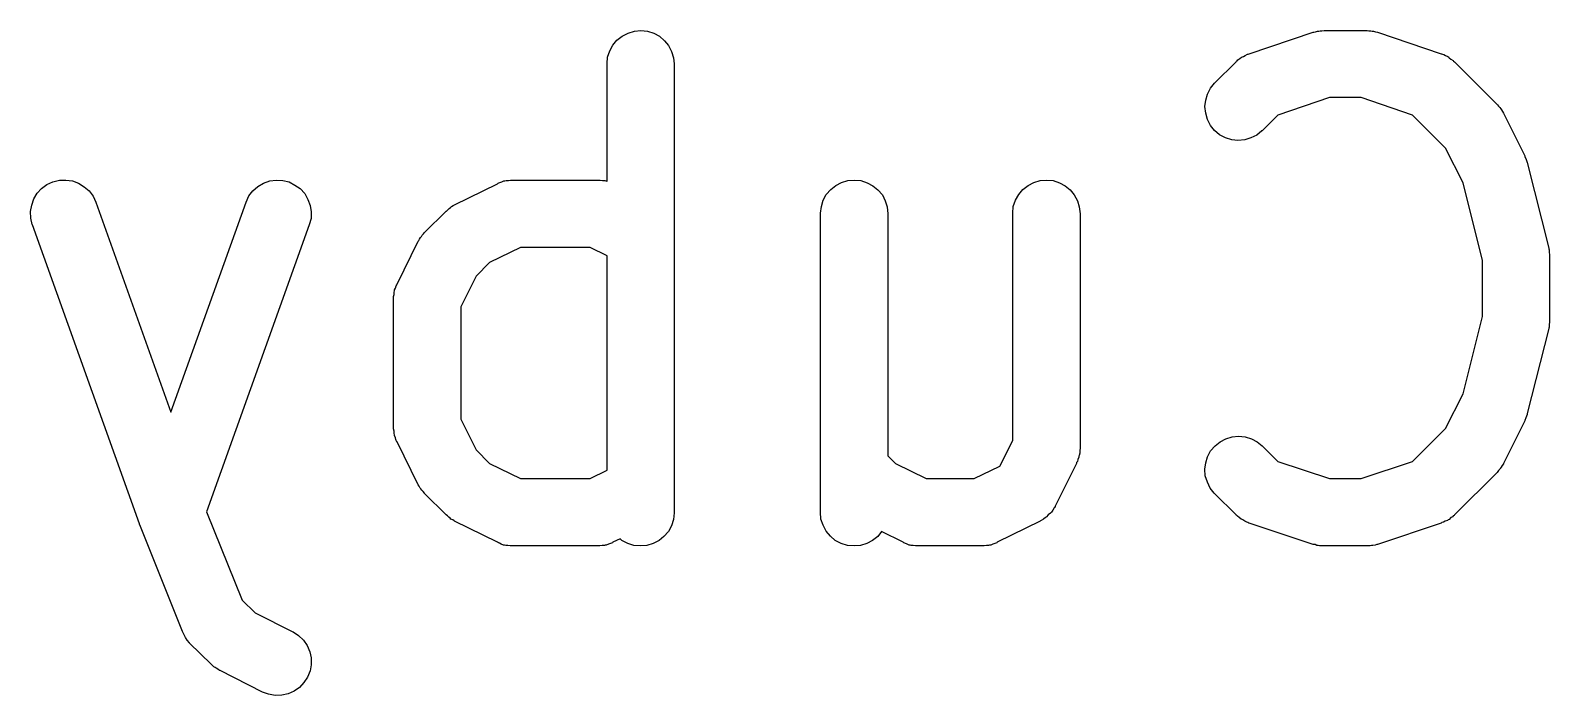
# Model space of a CAD drawing. Extents: x 130.4 to 170.5, y -130.2 to -95.9.
# Drawn here: x 150.807 to 154.195, y -111.836 to -110.352 of the extents above; entities that cross this region are included whole.
import ezdxf

# ---------------------------------------------------------------- set-up
doc = ezdxf.new("R2010")
doc.units = 0
doc.layers.add('BLACK', color=7, linetype='CONTINUOUS')

msp = doc.modelspace()

# ---------------------------------------------------------------- linework, layer by layer
at = {"layer": 'BLACK', "linetype": 'CONTINUOUS'}
for p, q in [((152.106, -110.385), (152.115, -110.374)), ((152.115, -110.374), (152.127, -110.365)), ((152.127, -110.365), (152.14, -110.358)), ((152.14, -110.358), (152.154, -110.354)), ((152.154, -110.354), (152.168, -110.352)), ((152.168, -110.352), (152.183, -110.354)), ((152.183, -110.354), (152.197, -110.358)), ((152.197, -110.358), (152.21, -110.365)), ((152.21, -110.365), (152.221, -110.375)), ((152.221, -110.375), (152.23, -110.386)), ((153.525, -110.404), (153.668, -110.356)), ((153.668, -110.356), (153.669, -110.356)), ((153.669, -110.356), (153.673, -110.355)), ((153.673, -110.355), (153.677, -110.354)), ((153.677, -110.354), (153.68, -110.354)), ((153.68, -110.354), (153.683, -110.353)), ((153.683, -110.353), (153.687, -110.353)), ((153.687, -110.353), (153.692, -110.352)), ((153.692, -110.352), (153.787, -110.352)), ((153.787, -110.352), (153.788, -110.352)), ((153.788, -110.352), (153.792, -110.353)), ((153.792, -110.353), (153.796, -110.353)), ((153.796, -110.353), (153.799, -110.354)), ((153.799, -110.354), (153.802, -110.354)), ((153.802, -110.354), (153.807, -110.355)), ((153.807, -110.355), (153.811, -110.356)), ((153.811, -110.356), (153.953, -110.404)), ((152.093, -110.426), (152.094, -110.412)), ((152.094, -110.412), (152.099, -110.398)), ((152.099, -110.398), (152.106, -110.385)), ((152.23, -110.386), (152.237, -110.399)), ((152.237, -110.399), (152.241, -110.413)), ((152.241, -110.413), (152.243, -110.427)), ((153.504, -110.415), (153.508, -110.412)), ((153.508, -110.412), (153.51, -110.411)), ((153.51, -110.411), (153.512, -110.41)), ((153.512, -110.41), (153.516, -110.408)), ((153.516, -110.408), (153.521, -110.405)), ((153.521, -110.405), (153.523, -110.405)), ((153.523, -110.405), (153.525, -110.404)), ((153.953, -110.404), (153.954, -110.404)), ((153.954, -110.404), (153.956, -110.405)), ((153.956, -110.405), (153.959, -110.406)), ((153.959, -110.406), (153.963, -110.408)), ((153.963, -110.408), (153.968, -110.41)), ((153.968, -110.41), (153.97, -110.412)), ((153.97, -110.412), (153.971, -110.413)), ((153.971, -110.413), (153.975, -110.416)), ((152.093, -110.427), (152.093, -110.426)), ((152.093, -110.689), (152.093, -110.427)), ((152.243, -110.427), (152.243, -111.427)), ((153.448, -110.47), (153.496, -110.422)), ((153.496, -110.422), (153.497, -110.421)), ((153.497, -110.421), (153.498, -110.42)), ((153.498, -110.42), (153.5, -110.418)), ((153.5, -110.418), (153.504, -110.415)), ((153.975, -110.416), (153.98, -110.419)), ((153.98, -110.419), (153.981, -110.421)), ((153.981, -110.421), (153.983, -110.422)), ((153.983, -110.422), (154.078, -110.517)), ((153.432, -110.494), (153.439, -110.481)), ((153.439, -110.481), (153.448, -110.47)), ((153.426, -110.522), (153.428, -110.508)), ((153.428, -110.508), (153.432, -110.494)), ((153.704, -110.502), (153.589, -110.541)), ((153.775, -110.502), (153.704, -110.502)), ((153.889, -110.541), (153.775, -110.502)), ((153.428, -110.537), (153.426, -110.522)), ((153.432, -110.551), (153.428, -110.537)), ((153.589, -110.541), (153.554, -110.576)), ((153.963, -110.615), (153.889, -110.541)), ((154.078, -110.517), (154.079, -110.518)), ((154.079, -110.518), (154.081, -110.521)), ((154.081, -110.521), (154.084, -110.524)), ((154.084, -110.524), (154.086, -110.527)), ((154.086, -110.527), (154.088, -110.529)), ((154.088, -110.529), (154.09, -110.533)), ((154.09, -110.533), (154.092, -110.537)), ((154.092, -110.537), (154.14, -110.632)), ((153.439, -110.564), (153.432, -110.551)), ((153.448, -110.575), (153.439, -110.564)), ((153.459, -110.585), (153.448, -110.575)), ((153.553, -110.576), (153.542, -110.586)), ((153.554, -110.576), (153.553, -110.576)), ((153.472, -110.592), (153.459, -110.585)), ((153.486, -110.596), (153.472, -110.592)), ((153.5, -110.598), (153.486, -110.596)), ((153.515, -110.596), (153.5, -110.598)), ((153.529, -110.592), (153.515, -110.596)), ((153.542, -110.586), (153.529, -110.592)), ((154.002, -110.692), (153.963, -110.615)), ((154.14, -110.632), (154.14, -110.633)), ((154.14, -110.633), (154.14, -110.633)), ((154.14, -110.633), (154.14, -110.633)), ((154.14, -110.633), (154.143, -110.64)), ((154.143, -110.64), (154.145, -110.647)), ((154.145, -110.647), (154.145, -110.647)), ((154.145, -110.647), (154.145, -110.647)), ((154.145, -110.647), (154.193, -110.838)), ((150.815, -110.728), (150.822, -110.715)), ((150.822, -110.715), (150.832, -110.705)), ((150.832, -110.705), (150.844, -110.696)), ((150.844, -110.696), (150.857, -110.69)), ((150.857, -110.69), (150.872, -110.686)), ((150.872, -110.686), (150.886, -110.686)), ((150.886, -110.686), (150.901, -110.688)), ((150.901, -110.688), (150.914, -110.693)), ((150.914, -110.693), (150.927, -110.701)), ((150.927, -110.701), (150.938, -110.71)), ((150.938, -110.71), (150.947, -110.722)), ((151.294, -110.721), (151.303, -110.71)), ((151.303, -110.71), (151.314, -110.7)), ((151.314, -110.7), (151.327, -110.693)), ((151.327, -110.693), (151.341, -110.688)), ((151.341, -110.688), (151.355, -110.686)), ((151.355, -110.686), (151.37, -110.687)), ((151.37, -110.687), (151.384, -110.69)), ((151.384, -110.69), (151.397, -110.697)), ((151.397, -110.697), (151.409, -110.705)), ((151.409, -110.705), (151.419, -110.716)), ((151.419, -110.716), (151.426, -110.729)), ((151.753, -110.741), (151.849, -110.694)), ((151.849, -110.694), (151.85, -110.693)), ((151.85, -110.693), (151.852, -110.692)), ((151.852, -110.692), (151.854, -110.691)), ((151.854, -110.691), (151.858, -110.69)), ((151.858, -110.69), (151.863, -110.688)), ((151.863, -110.688), (151.865, -110.688)), ((151.865, -110.688), (151.868, -110.687)), ((151.868, -110.687), (151.873, -110.687)), ((151.873, -110.687), (151.878, -110.686)), ((151.878, -110.686), (151.88, -110.686)), ((151.88, -110.686), (151.882, -110.686)), ((151.882, -110.686), (152.073, -110.686)), ((152.073, -110.686), (152.074, -110.686)), ((152.074, -110.686), (152.076, -110.686)), ((152.076, -110.686), (152.078, -110.686)), ((152.078, -110.686), (152.083, -110.687)), ((152.083, -110.687), (152.088, -110.687)), ((152.088, -110.687), (152.09, -110.688)), ((152.09, -110.688), (152.092, -110.688)), ((152.092, -110.688), (152.093, -110.689)), ((152.575, -110.731), (152.582, -110.718)), ((152.582, -110.718), (152.592, -110.707)), ((152.592, -110.707), (152.603, -110.698)), ((152.603, -110.698), (152.616, -110.691)), ((152.616, -110.691), (152.63, -110.687)), ((152.63, -110.687), (152.645, -110.686)), ((152.645, -110.686), (152.659, -110.687)), ((152.659, -110.687), (152.673, -110.692)), ((152.673, -110.692), (152.686, -110.699)), ((152.686, -110.699), (152.697, -110.708)), ((152.697, -110.708), (152.707, -110.719)), ((152.707, -110.719), (152.713, -110.732)), ((153.004, -110.731), (153.011, -110.718)), ((153.011, -110.718), (153.02, -110.707)), ((153.02, -110.707), (153.032, -110.698)), ((153.032, -110.698), (153.045, -110.691)), ((153.045, -110.691), (153.059, -110.687)), ((153.059, -110.687), (153.073, -110.686)), ((153.073, -110.686), (153.088, -110.687)), ((153.088, -110.687), (153.102, -110.692)), ((153.102, -110.692), (153.115, -110.699)), ((153.115, -110.699), (153.126, -110.708)), ((153.126, -110.708), (153.135, -110.719)), ((153.135, -110.719), (153.142, -110.732)), ((154.045, -110.865), (154.002, -110.692)), ((150.807, -110.756), (150.81, -110.742)), ((150.81, -110.742), (150.815, -110.728)), ((150.947, -110.722), (150.953, -110.735)), ((150.953, -110.735), (151.12, -111.204)), ((151.12, -111.204), (151.288, -110.735)), ((151.288, -110.735), (151.294, -110.721)), ((151.288, -110.735), (151.288, -110.735)), ((151.426, -110.729), (151.431, -110.743)), ((151.431, -110.743), (151.433, -110.757)), ((151.735, -110.755), (151.738, -110.752)), ((151.738, -110.752), (151.741, -110.749)), ((151.741, -110.749), (151.744, -110.747)), ((151.744, -110.747), (151.746, -110.745)), ((151.746, -110.745), (151.75, -110.743)), ((151.75, -110.743), (151.753, -110.741)), ((152.569, -110.76), (152.571, -110.745)), ((152.571, -110.745), (152.575, -110.731)), ((152.713, -110.732), (152.718, -110.746)), ((152.718, -110.746), (152.719, -110.761)), ((152.998, -110.76), (152.999, -110.745)), ((152.999, -110.745), (153.004, -110.731)), ((153.142, -110.732), (153.146, -110.746)), ((153.146, -110.746), (153.148, -110.761)), ((150.808, -110.771), (150.807, -110.756)), ((150.811, -110.785), (150.808, -110.771)), ((150.812, -110.786), (150.811, -110.785)), ((151.05, -111.453), (150.812, -110.786)), ((151.429, -110.786), (151.2, -111.426)), ((151.433, -110.772), (151.429, -110.786)), ((151.433, -110.757), (151.433, -110.772)), ((151.686, -110.803), (151.734, -110.755)), ((151.734, -110.755), (151.735, -110.755)), ((152.569, -110.761), (152.569, -110.76)), ((152.569, -111.427), (152.569, -110.761)), ((152.719, -110.761), (152.719, -111.301)), ((152.998, -110.761), (152.998, -110.76)), ((152.998, -111.267), (152.998, -110.761)), ((153.148, -110.761), (153.148, -111.285)), ((151.672, -110.822), (151.673, -110.821)), ((151.673, -110.821), (151.675, -110.818)), ((151.675, -110.818), (151.677, -110.814)), ((151.677, -110.814), (151.679, -110.812)), ((151.679, -110.812), (151.681, -110.809)), ((151.681, -110.809), (151.684, -110.806)), ((151.684, -110.806), (151.686, -110.803)), ((151.625, -110.918), (151.672, -110.822)), ((151.9, -110.836), (151.831, -110.87)), ((152.055, -110.836), (151.9, -110.836)), ((152.093, -110.855), (152.055, -110.836)), ((152.093, -111.333), (152.093, -110.855)), ((154.193, -110.838), (154.193, -110.839)), ((154.193, -110.839), (154.193, -110.84)), ((154.193, -110.84), (154.194, -110.841)), ((154.194, -110.841), (154.194, -110.847)), ((154.194, -110.847), (154.195, -110.853)), ((154.195, -110.853), (154.195, -110.855)), ((154.195, -110.855), (154.195, -110.856)), ((151.831, -110.87), (151.801, -110.9)), ((154.045, -110.99), (154.045, -110.865)), ((154.195, -110.856), (154.195, -110.999)), ((151.621, -110.927), (151.623, -110.922)), ((151.623, -110.922), (151.624, -110.92)), ((151.624, -110.92), (151.625, -110.918)), ((151.801, -110.9), (151.767, -110.969)), ((151.617, -110.946), (151.618, -110.941)), ((151.617, -110.948), (151.617, -110.946)), ((151.617, -110.95), (151.617, -110.948)), ((151.617, -110.951), (151.617, -110.95)), ((151.617, -111.237), (151.617, -110.951)), ((151.618, -110.936), (151.619, -110.933)), ((151.618, -110.941), (151.618, -110.936)), ((151.619, -110.931), (151.621, -110.927)), ((151.619, -110.933), (151.619, -110.931)), ((151.767, -110.969), (151.767, -111.219)), ((154.002, -111.163), (154.045, -110.99)), ((154.193, -111.017), (154.145, -111.207)), ((154.194, -111.014), (154.193, -111.016)), ((154.193, -111.016), (154.193, -111.017)), ((154.195, -111.003), (154.194, -111.008)), ((154.194, -111.008), (154.194, -111.014)), ((154.195, -110.999), (154.195, -111)), ((154.195, -111), (154.195, -111.001)), ((154.195, -111.001), (154.195, -111.003)), ((153.963, -111.24), (154.002, -111.163)), ((151.767, -111.219), (151.801, -111.288)), ((154.14, -111.223), (154.092, -111.318)), ((154.142, -111.216), (154.14, -111.222)), ((154.14, -111.222), (154.14, -111.223)), ((154.14, -111.223), (154.14, -111.223)), ((154.145, -111.209), (154.142, -111.216)), ((154.145, -111.207), (154.145, -111.208)), ((154.145, -111.208), (154.145, -111.209)), ((154.145, -111.209), (154.145, -111.209)), ((151.617, -111.239), (151.617, -111.237)), ((151.617, -111.241), (151.617, -111.239)), ((151.618, -111.246), (151.617, -111.241)), ((151.618, -111.251), (151.618, -111.246)), ((151.619, -111.254), (151.618, -111.251)), ((151.619, -111.256), (151.619, -111.254)), ((151.621, -111.261), (151.619, -111.256)), ((151.622, -111.265), (151.621, -111.261)), ((153.473, -111.263), (153.487, -111.259)), ((153.487, -111.259), (153.501, -111.257)), ((153.501, -111.257), (153.516, -111.259)), ((153.516, -111.259), (153.53, -111.263)), ((153.889, -111.314), (153.963, -111.24)), ((151.623, -111.267), (151.622, -111.265)), ((151.624, -111.27), (151.623, -111.267)), ((151.625, -111.27), (151.624, -111.27)), ((151.672, -111.366), (151.625, -111.27)), ((151.801, -111.288), (151.831, -111.318)), ((152.969, -111.324), (152.998, -111.267)), ((153.147, -111.295), (153.146, -111.3)), ((153.148, -111.286), (153.147, -111.288)), ((153.147, -111.288), (153.147, -111.29)), ((153.147, -111.29), (153.147, -111.295)), ((153.148, -111.285), (153.148, -111.286)), ((153.432, -111.303), (153.439, -111.29)), ((153.439, -111.29), (153.449, -111.279)), ((153.449, -111.279), (153.46, -111.27)), ((153.46, -111.27), (153.473, -111.263)), ((153.53, -111.263), (153.543, -111.27)), ((153.543, -111.27), (153.554, -111.279)), ((153.554, -111.279), (153.589, -111.314)), ((151.831, -111.318), (151.9, -111.352)), ((152.719, -111.301), (152.736, -111.318)), ((152.736, -111.318), (152.805, -111.352)), ((152.912, -111.352), (152.969, -111.324)), ((153.14, -111.318), (153.092, -111.413)), ((153.142, -111.314), (153.14, -111.316)), ((153.14, -111.316), (153.14, -111.318)), ((153.143, -111.309), (153.142, -111.314)), ((153.145, -111.304), (153.143, -111.309)), ((153.146, -111.3), (153.145, -111.302)), ((153.145, -111.302), (153.145, -111.304)), ((153.426, -111.331), (153.428, -111.317)), ((153.428, -111.317), (153.432, -111.303)), ((153.589, -111.314), (153.704, -111.352)), ((153.775, -111.352), (153.889, -111.314)), ((154.085, -111.329), (154.084, -111.331)), ((154.087, -111.326), (154.085, -111.329)), ((154.089, -111.323), (154.087, -111.326)), ((154.092, -111.319), (154.089, -111.323)), ((154.092, -111.318), (154.092, -111.319)), ((151.9, -111.352), (152.055, -111.352)), ((152.055, -111.352), (152.093, -111.333)), ((152.805, -111.352), (152.912, -111.352)), ((153.427, -111.346), (153.426, -111.331)), ((153.432, -111.36), (153.427, -111.346)), ((153.438, -111.373), (153.432, -111.36)), ((153.704, -111.352), (153.775, -111.352)), ((154.078, -111.338), (153.983, -111.433)), ((154.081, -111.334), (154.078, -111.338)), ((154.084, -111.331), (154.081, -111.334)), ((151.674, -111.369), (151.672, -111.366)), ((151.676, -111.373), (151.674, -111.369)), ((151.678, -111.375), (151.676, -111.373)), ((151.68, -111.378), (151.678, -111.375)), ((151.683, -111.381), (151.68, -111.378)), ((151.686, -111.384), (151.683, -111.381)), ((151.686, -111.385), (151.686, -111.384)), ((151.734, -111.433), (151.686, -111.385)), ((153.447, -111.384), (153.438, -111.373)), ((153.448, -111.385), (153.447, -111.384)), ((153.496, -111.433), (153.448, -111.385)), ((151.2, -111.426), (151.279, -111.623)), ((152.243, -111.428), (152.241, -111.443)), ((152.243, -111.427), (152.243, -111.428)), ((152.57, -111.442), (152.569, -111.427)), ((153.082, -111.429), (153.077, -111.433)), ((153.083, -111.428), (153.082, -111.429)), ((153.084, -111.427), (153.083, -111.428)), ((153.087, -111.422), (153.084, -111.427)), ((153.09, -111.417), (153.087, -111.422)), ((153.091, -111.416), (153.09, -111.417)), ((153.092, -111.414), (153.091, -111.416)), ((153.092, -111.413), (153.092, -111.414)), ((151.05, -111.454), (151.05, -111.453)), ((151.05, -111.453), (151.05, -111.453)), ((151.051, -111.455), (151.05, -111.454)), ((151.146, -111.693), (151.051, -111.455)), ((151.737, -111.435), (151.734, -111.433)), ((151.74, -111.438), (151.737, -111.435)), ((151.743, -111.44), (151.74, -111.438)), ((151.745, -111.442), (151.743, -111.44)), ((151.749, -111.444), (151.745, -111.442)), ((151.752, -111.446), (151.749, -111.444)), ((151.753, -111.447), (151.752, -111.446)), ((151.849, -111.494), (151.753, -111.447)), ((152.237, -111.457), (152.23, -111.47)), ((152.241, -111.443), (152.237, -111.457)), ((152.575, -111.456), (152.57, -111.442)), ((152.582, -111.469), (152.575, -111.456)), ((153.059, -111.447), (152.963, -111.494)), ((153.06, -111.446), (153.059, -111.447)), ((153.061, -111.445), (153.06, -111.446)), ((153.066, -111.442), (153.061, -111.445)), ((153.071, -111.439), (153.066, -111.442)), ((153.072, -111.438), (153.071, -111.439)), ((153.073, -111.437), (153.072, -111.438)), ((153.077, -111.433), (153.073, -111.437)), ((153.497, -111.434), (153.496, -111.433)), ((153.499, -111.436), (153.497, -111.434)), ((153.503, -111.439), (153.499, -111.436)), ((153.507, -111.442), (153.503, -111.439)), ((153.509, -111.443), (153.507, -111.442)), ((153.511, -111.444), (153.509, -111.443)), ((153.515, -111.447), (153.511, -111.444)), ((153.52, -111.449), (153.515, -111.447)), ((153.522, -111.45), (153.52, -111.449)), ((153.524, -111.451), (153.522, -111.45)), ((153.525, -111.451), (153.524, -111.451)), ((153.668, -111.499), (153.525, -111.451)), ((153.953, -111.451), (153.811, -111.499)), ((153.955, -111.45), (153.953, -111.451)), ((153.958, -111.449), (153.955, -111.45)), ((153.962, -111.447), (153.958, -111.449)), ((153.967, -111.445), (153.962, -111.447)), ((153.969, -111.444), (153.967, -111.445)), ((153.971, -111.443), (153.969, -111.444)), ((153.975, -111.439), (153.971, -111.443)), ((153.979, -111.437), (153.975, -111.439)), ((153.98, -111.435), (153.979, -111.437)), ((153.982, -111.434), (153.98, -111.435)), ((153.983, -111.433), (153.982, -111.434)), ((151.851, -111.495), (151.849, -111.494)), ((151.853, -111.496), (151.851, -111.495)), ((151.857, -111.498), (151.853, -111.496)), ((151.862, -111.5), (151.857, -111.498)), ((152.096, -111.498), (152.091, -111.5)), ((152.101, -111.497), (152.096, -111.498)), ((152.103, -111.496), (152.101, -111.497)), ((152.105, -111.495), (152.103, -111.496)), ((152.106, -111.494), (152.105, -111.495)), ((152.122, -111.486), (152.106, -111.494)), ((152.126, -111.49), (152.122, -111.486)), ((152.139, -111.497), (152.126, -111.49)), ((152.153, -111.501), (152.139, -111.497)), ((152.196, -111.497), (152.182, -111.501)), ((152.209, -111.49), (152.196, -111.497)), ((152.22, -111.481), (152.209, -111.49)), ((152.23, -111.47), (152.22, -111.481)), ((152.591, -111.48), (152.582, -111.469)), ((152.602, -111.49), (152.591, -111.48)), ((152.615, -111.497), (152.602, -111.49)), ((152.629, -111.501), (152.615, -111.497)), ((152.672, -111.497), (152.658, -111.501)), ((152.685, -111.49), (152.672, -111.497)), ((152.697, -111.481), (152.685, -111.49)), ((152.705, -111.47), (152.697, -111.481)), ((152.753, -111.494), (152.705, -111.47)), ((152.755, -111.495), (152.753, -111.494)), ((152.757, -111.496), (152.755, -111.495)), ((152.762, -111.498), (152.757, -111.496)), ((152.767, -111.5), (152.762, -111.498)), ((152.953, -111.498), (152.949, -111.5)), ((152.958, -111.497), (152.953, -111.498)), ((152.96, -111.496), (152.958, -111.497)), ((152.962, -111.495), (152.96, -111.496)), ((152.963, -111.494), (152.962, -111.495)), ((153.672, -111.499), (153.668, -111.499)), ((153.676, -111.501), (153.672, -111.499)), ((153.81, -111.499), (153.806, -111.5)), ((153.811, -111.499), (153.81, -111.499)), ((151.864, -111.5), (151.862, -111.5)), ((151.867, -111.501), (151.864, -111.5)), ((151.872, -111.501), (151.867, -111.501)), ((151.877, -111.502), (151.872, -111.501)), ((151.879, -111.502), (151.877, -111.502)), ((151.881, -111.502), (151.879, -111.502)), ((151.882, -111.502), (151.881, -111.502)), ((152.073, -111.502), (151.882, -111.502)), ((152.075, -111.502), (152.073, -111.502)), ((152.077, -111.502), (152.075, -111.502)), ((152.082, -111.501), (152.077, -111.502)), ((152.087, -111.501), (152.082, -111.501)), ((152.089, -111.5), (152.087, -111.501)), ((152.091, -111.5), (152.089, -111.5)), ((152.167, -111.502), (152.153, -111.501)), ((152.182, -111.501), (152.167, -111.502)), ((152.644, -111.502), (152.629, -111.501)), ((152.658, -111.501), (152.644, -111.502)), ((152.769, -111.5), (152.767, -111.5)), ((152.771, -111.501), (152.769, -111.5)), ((152.776, -111.501), (152.771, -111.501)), ((152.781, -111.502), (152.776, -111.501)), ((152.784, -111.502), (152.781, -111.502)), ((152.786, -111.502), (152.784, -111.502)), ((152.787, -111.502), (152.786, -111.502)), ((152.93, -111.502), (152.787, -111.502)), ((152.932, -111.502), (152.93, -111.502)), ((152.934, -111.502), (152.932, -111.502)), ((152.939, -111.501), (152.934, -111.502)), ((152.944, -111.501), (152.939, -111.501)), ((152.946, -111.5), (152.944, -111.501)), ((152.949, -111.5), (152.946, -111.5)), ((153.679, -111.501), (153.676, -111.501)), ((153.682, -111.502), (153.679, -111.501)), ((153.686, -111.502), (153.682, -111.502)), ((153.691, -111.502), (153.686, -111.502)), ((153.692, -111.502), (153.691, -111.502)), ((153.787, -111.502), (153.692, -111.502)), ((153.791, -111.502), (153.787, -111.502)), ((153.795, -111.502), (153.791, -111.502)), ((153.798, -111.501), (153.795, -111.502)), ((153.801, -111.501), (153.798, -111.501)), ((153.806, -111.5), (153.801, -111.501)), ((151.279, -111.623), (151.308, -111.651)), ((151.308, -111.651), (151.392, -111.694)), ((151.153, -111.706), (151.146, -111.693)), ((151.392, -111.694), (151.393, -111.694)), ((151.393, -111.694), (151.405, -111.702)), ((151.405, -111.702), (151.416, -111.712)), ((151.157, -111.712), (151.153, -111.706)), ((151.162, -111.718), (151.157, -111.712)), ((151.162, -111.719), (151.162, -111.718)), ((151.21, -111.766), (151.162, -111.719)), ((151.416, -111.712), (151.424, -111.724)), ((151.424, -111.724), (151.43, -111.738)), ((151.213, -111.769), (151.21, -111.766)), ((151.216, -111.772), (151.213, -111.769)), ((151.43, -111.738), (151.433, -111.752)), ((151.433, -111.767), (151.431, -111.781)), ((151.433, -111.752), (151.433, -111.767)), ((151.219, -111.773), (151.216, -111.772)), ((151.221, -111.775), (151.219, -111.773)), ((151.225, -111.777), (151.221, -111.775)), ((151.229, -111.78), (151.225, -111.777)), ((151.23, -111.78), (151.229, -111.78)), ((151.325, -111.828), (151.23, -111.78)), ((151.425, -111.795), (151.417, -111.807)), ((151.431, -111.781), (151.425, -111.795)), ((151.338, -111.833), (151.325, -111.828)), ((151.353, -111.836), (151.338, -111.833)), ((151.368, -111.835), (151.353, -111.836)), ((151.382, -111.832), (151.368, -111.835)), ((151.395, -111.826), (151.382, -111.832)), ((151.407, -111.818), (151.395, -111.826)), ((151.417, -111.807), (151.407, -111.818))]:
    msp.add_line(p, q, dxfattribs=at)

doc.saveas('drawing.dxf')
